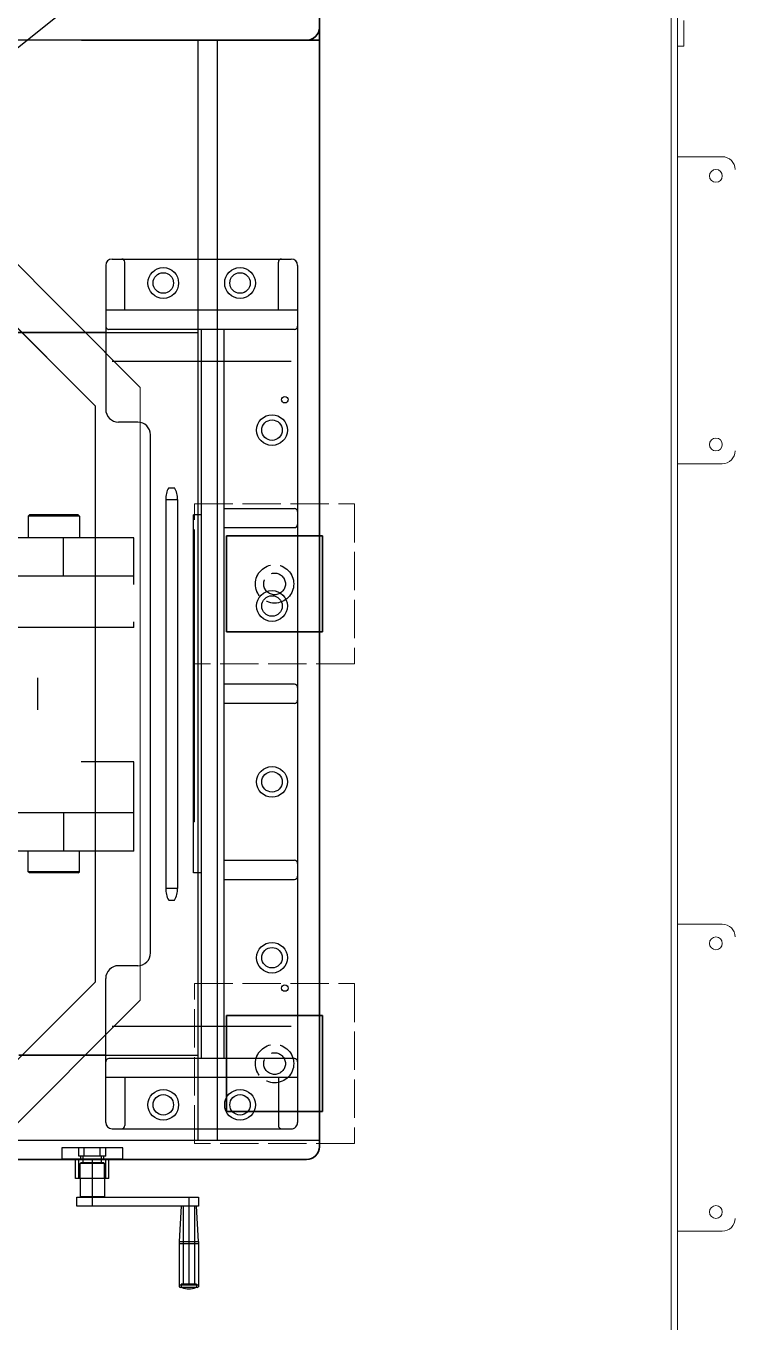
# Model space of a CAD drawing. Header units: centimetres. Extents: x 405464 to 563355, y 50011 to 66875.
# Drawn here: x 509962.4 to 510073.3, y 52808.5 to 53011.1 of the extents above; entities that cross this region are included whole.
import ezdxf

# ---------------------------------------------------------------- set-up
doc = ezdxf.new("R2010")
doc.units = ezdxf.units.CM
for name, pattern in [('AM_ISO02W050', [7.5, 6, -1.5]), ('AM_ISO08W050x2', [9, 6, -0.75, 1.5, -0.75]), ('DASHDOT', [25.4, 12.7, -6.35, 0, -6.35])]:
    doc.linetypes.add(name, pattern=pattern)
doc.layers.get('0').update_dxf_attribs({"lineweight": 9})
for name, color, linetype, lineweight in [('0-KRCN-MİMARİ-220526', 8, 'Continuous', 9), ('1轮廓线', 7, 'Continuous', 35), ('2细实线', 3, 'Continuous', 18), ('3细虚线', 2, 'AM_ISO02W050', 18), ('A_Aks', 30, 'DASHDOT', 9), ('TF_Mobilya', 142, 'Continuous', 9)]:
    doc.layers.add(name, color=color, linetype=linetype, lineweight=lineweight)
doc.layers.add('消隐层', color=253, linetype='Continuous', lineweight=0, plot=False)

# ---------------------------------------------------------------- blocks, each defined once
blk = doc.blocks.new('a_aks')
at = {"layer": 'A_Aks', "color": 8, "ltscale": 200}
blk.add_line((5680, 5308.05), (5680, -831.11), dxfattribs=at)
blk = doc.blocks.new('mimari_yeni_durum')
at = {"layer": 'A_Aks', "color": 8}
blk.add_blockref('a_aks', (0, 0), dxfattribs=at)
blk = doc.blocks.new('DW1412-179 转向机构组件2')
at = {"layer": '1轮廓线', "lineweight": -3}
for p, q in [((-73.1, -166), (-73.1, 24)), ((-73.1, 24), (-59.1, 24)), ((-59.1, 24), (-59.1, -166)), ((-29.5, -26), (-29.5, 26)), ((-29.5, 26), (0, 26)), ((0, -26), (0, 26)), ((-59.1, 18), (-58.1, 19)), ((-59.1, -18), (-59.1, 18)), ((-29.5, 19), (-58.1, 19)), ((-58.1, -19), (-58.1, 19)), ((-59.1, -18), (-58.1, -19)), ((-29.5, -19), (-58.1, -19)), ((-29.5, -26), (0, -26)), ((-200.1, -164.1), (-200.1, -137.9)), ((-128.1, -136), (-199.1, -136)), ((-196.1, -136), (-196.1, -166)), ((-131.1, -136), (-131.1, -166)), ((-73.1, -139), (-128.1, -136)), ((-128.1, -136), (-128.1, -166)), ((-128.1, -166), (-199.1, -166)), ((-128.1, -166), (-73.1, -163)), ((-59.1, -166), (-73.1, -166))]:
    blk.add_line(p, q, dxfattribs=at)
for centre, start, end in [((-172.1, -151), 158.9605, 201.0395), ((-173.1, -151), 150, 154.1581), ((-173.1, -151), 205.8419, 210)]:
    blk.add_arc(centre, 30, start, end, dxfattribs=at)
at = {"layer": '消隐层', "lineweight": -3}
for p, q in [((0.5, -47.5), (0.5, 47.5)), ((18.5, 47.5), (0.5, 47.5)), ((18.5, -47.5), (18.5, 47.5)), ((-29.5, 21), (0.5, 21)), ((0.5, 26), (0, 26)), ((5.5, -21), (5.5, 21)), ((5.5, 21), (18.5, 21)), ((0, 0), (-73.1, 0)), ((-29.5, 19), (-6.1, 19)), ((-5.1, 18), (-6.1, 19)), ((-6.1, -19), (-6.1, 19)), ((-5.1, -18), (-5.1, 18)), ((-5.1, 14.5), (5.5, 14.5)), ((0.5, 18), (5.5, 18)), ((5.5, 12.5), (18.5, 12.5)), ((-29.5, -19), (-6.1, -19)), ((-5.1, -18), (-6.1, -19)), ((-5.1, -14.5), (5.5, -14.5)), ((0.5, -18), (5.5, -18)), ((5.5, -12.5), (18.5, -12.5)), ((-29.5, -21), (0.5, -21)), ((0.5, -26), (0, -26)), ((5.5, -21), (18.5, -21)), ((0.5, -47.5), (18.5, -47.5)), ((-195.1, -139), (-200.1, -139)), ((-195.1, -163), (-195.1, -139)), ((-73.1, -151), (-196.1, -151)), ((-73.1, -142), (-195.1, -142)), ((-73.1, -160), (-195.1, -160)), ((-59.1, -151), (-73.1, -151)), ((-195.1, -163), (-200.1, -163))]:
    blk.add_line(p, q, dxfattribs=at)
blk = doc.blocks.new('kombine_altyapı')
at = {"color": 8, "linetype": 'Continuous', "lineweight": 15}
for p, q in [((5705, 824.3), (5705, 479.3)), ((5706, 821.3), (5706, 482.3)), ((5707, 749.6), (5707, 745.6)), ((5706, 745.6), (5707, 745.6)), ((5713, 728.3), (5706, 728.3)), ((5706, 680.3), (5713, 680.3)), ((5713, 608.3), (5706, 608.3)), ((5706, 560.3), (5713, 560.3))]:
    blk.add_line(p, q, dxfattribs=at)
at = {"color": 8}
for p, q in [((5622, 692.2), (5587.9, 726.3)), ((5615, 689.3), (5585, 719.3)), ((5622, 596.4), (5622, 692.2)), ((5615, 599.3), (5615, 689.3)), ((5585, 569.3), (5615, 599.3)), ((5587.9, 562.3), (5622, 596.4))]:
    blk.add_line(p, q, dxfattribs=at)
at = {"color": 8, "linetype": 'Continuous', "lineweight": 15}
for centre in [(5712, 725.3), (5712, 683.3), (5712, 605.3), (5712, 563.3)]:
    blk.add_circle(centre, 1, dxfattribs=at)
for centre, start, end in [((5713, 726.3), 0, 90), ((5713, 682.3), 270, 0), ((5713, 606.3), 0, 90), ((5713, 562.3), 270, 0)]:
    blk.add_arc(centre, 2, start, end, dxfattribs=at)
at = {"layer": '1轮廓线', "color": 8, "lineweight": -3}
for p, q in [((5650, 748.5), (5650, 972.5)), ((5590, 735.1), (5615, 755.1)), ((5650, 748.5), (5650, 573.5)), ((5650, 746.5), (5604.25, 746.5)), ((5617.6, 712.3), (5645.6, 712.3)), ((5616.6, 711.3), (5616.6, 688.8)), ((5646.6, 711.3), (5646.6, 577.3)), ((5616.6, 700.8), (5602.5, 700.8)), ((5621.6, 686.8), (5618.6, 686.8)), ((5623.6, 603.8), (5623.6, 684.8)), ((5604.7, 672.3), (5604.5, 672.1)), ((5604.5, 672.1), (5604.5, 668.7)), ((5612.5, 672.1), (5604.5, 672.1)), ((5612.3, 672.3), (5604.7, 672.3)), ((5612.3, 672.3), (5612.5, 672.1)), ((5612.5, 672.1), (5612.5, 668.7)), ((5621, 668.7), (5571.61, 668.7)), ((5610, 662.7), (5610, 668.7)), ((5621, 661.41), (5621, 668.7)), ((5621, 662.7), (5571.61, 662.7)), ((5621, 654.7), (5617.5, 654.7)), ((5621, 654.7), (5621, 655.59)), ((5621, 633.7), (5612.75, 633.7)), ((5621, 619.7), (5621, 633.7)), ((5621, 625.7), (5591, 625.7)), ((5610, 625.7), (5610, 619.7)), ((5621, 619.7), (5591, 619.7)), ((5604.5, 616.5), (5604.5, 619.7)), ((5612.5, 616.5), (5612.5, 619.7)), ((5604.7, 616.3), (5604.5, 616.5)), ((5612.5, 616.5), (5604.5, 616.5)), ((5612.3, 616.3), (5604.7, 616.3)), ((5612.3, 616.3), (5612.5, 616.5)), ((5621.6, 601.8), (5618.6, 601.8)), ((5616.6, 577.3), (5616.6, 599.8)), ((5616.6, 587.8), (5603, 587.8)), ((5617.6, 576.3), (5645.6, 576.3)), ((5648, 571.5), (5432, 571.5)), ((5611.9, 568.55), (5611.9, 571.5)), ((5617.1, 571.5), (5611.9, 571.5)), ((5617.1, 568.55), (5617.1, 571.5)), ((5617.1, 568.55), (5611.9, 568.55)), ((5612.6, 568.55), (5612.6, 565.69)), ((5616.4, 568.55), (5616.4, 565.69)), ((5612.1, 564.19), (5612.1, 565.59)), ((5612.1, 565.59), (5631.1, 565.59)), ((5612.7, 565.59), (5612.6, 565.69)), ((5616.4, 565.69), (5612.6, 565.69)), ((5616.3, 565.59), (5612.7, 565.59)), ((5616.3, 565.59), (5616.4, 565.69)), ((5631.1, 565.59), (5631.1, 564.19)), ((5631.1, 564.19), (5612.1, 564.19)), ((5628.4, 564.19), (5628.1, 558.69)), ((5631.1, 558.69), (5630.8, 564.19)), ((5628.1, 558.69), (5628.1, 551.59)), ((5628.1, 558.69), (5631.1, 558.69)), ((5628.1, 558.39), (5631.1, 558.39)), ((5631.1, 558.69), (5631.1, 551.59)), ((5628.1, 551.89), (5631.1, 551.89)), ((5630.91, 551.49), (5628.29, 551.49))]:
    blk.add_line(p, q, dxfattribs=at)
at = {"layer": '1轮廓线', "color": 8}
for p, q in [((5650, 748.5), (5650, 972.5)), ((5650, 748.5), (5650, 573.5)), ((5650, 746.5), (5612.8, 746.5)), ((5616.6, 700.8), (5602.5, 700.8)), ((5635.5, 654), (5635.5, 669)), ((5635.5, 669), (5650.5, 669)), ((5650.5, 669), (5650.5, 654)), ((5650.5, 654), (5635.5, 654)), ((5635.5, 579), (5635.5, 594)), ((5635.5, 594), (5650.5, 594)), ((5650.5, 594), (5650.5, 579)), ((5616.6, 587.8), (5603, 587.8)), ((5650.5, 579), (5635.5, 579)), ((5648, 571.5), (5432, 571.5))]:
    blk.add_line(p, q, dxfattribs=at)
at = {"layer": '1轮廓线', "color": 8, "lineweight": -3}
blk.add_lwpolyline([(5495, 569.3), (5585, 569.3), (5615, 599.3), (5615, 689.3), (5585, 719.3), (5495, 719.3), (5465, 689.3), (5465, 599.3)], close=True, dxfattribs=at)
for centre, radius, start, end in [((5648, 748.5), 2, 270, 0), ((5617.6, 711.3), 1, 90, 180), ((5645.6, 711.3), 1, 0, 90), ((5618.6, 688.8), 2, 180, 270), ((5621.6, 684.8), 2, 0, 90), ((5621.6, 603.8), 2, 270, 0), ((5618.6, 599.8), 2, 90, 180), ((5617.6, 577.3), 1, 180, 270), ((5645.6, 577.3), 1, 270, 0), ((5648, 573.5), 2, 270, 0), ((5629.6, 554.19), 3, 240, 244.1581), ((5629.6, 554.29), 3, 248.9605, 291.0395), ((5629.6, 554.19), 3, 295.8419, 300)]:
    blk.add_arc(centre, radius, start, end, dxfattribs=at)
at = {"layer": '1轮廓线', "color": 8}
for centre in [(5648, 748.5), (5648, 573.5)]:
    blk.add_arc(centre, 2, 270, 0, dxfattribs=at)
at = {"layer": '2细实线', "color": 8, "lineweight": -3}
for p, q in [((5645.6, 696.3), (5617.6, 696.3)), ((5645.6, 592.3), (5617.6, 592.3))]:
    blk.add_line(p, q, dxfattribs=at)
at = {"layer": '3细虚线', "color": 8}
for p, q in [((5630.5, 649), (5630.5, 674)), ((5630.5, 674), (5655.5, 674)), ((5655.5, 674), (5655.5, 649)), ((5655.5, 649), (5630.5, 649)), ((5630.5, 574), (5630.5, 599)), ((5630.5, 599), (5655.5, 599)), ((5655.5, 599), (5655.5, 574)), ((5655.5, 574), (5630.5, 574))]:
    blk.add_line(p, q, dxfattribs=at)
at = {"layer": '3细虚线', "color": 8, "lineweight": -3}
for centre, radius in [((5643, 661.5), 3), ((5643, 661.5), 1.7), ((5643, 586.5), 3), ((5643, 586.5), 1.7)]:
    blk.add_circle(centre, radius, dxfattribs=at)
at = {"layer": '3细虚线', "color": 8}
for centre, radius in [((5643, 661.5), 3), ((5643, 661.5), 1.7), ((5643, 586.5), 3), ((5643, 586.5), 1.7)]:
    blk.add_circle(centre, radius, dxfattribs=at)
at = {"layer": '消隐层', "color": 8, "lineweight": -3}
for p, q in [((5612.8, 746.5), (5467.2, 746.5)), ((5631, 746.5), (5631, 574.5)), ((5634, 746.5), (5634, 574.5)), ((5619.6, 704.3), (5619.6, 711.8)), ((5643.6, 704.3), (5643.6, 711.8)), ((5646.6, 704.3), (5616.6, 704.3)), ((5646.1, 701.3), (5617.1, 701.3)), ((5631.6, 587.3), (5631.6, 701.3)), ((5635.1, 587.3), (5635.1, 701.3)), ((5616.6, 700.8), (5631, 700.8)), ((5626.45, 676.55), (5627.35, 676.55)), ((5626, 674.7), (5626, 613.9)), ((5626, 674.7), (5627.8, 674.7)), ((5627.8, 674.7), (5627.8, 613.9)), ((5635.1, 673.3), (5646.1, 673.3)), ((5630.3, 616.3), (5630.3, 672.3)), ((5631.6, 672.3), (5630.3, 672.3)), ((5635.1, 670.3), (5646.1, 670.3)), ((5630.5, 664.3), (5630.3, 664.3)), ((5630.5, 624.3), (5630.5, 664.3)), ((5617.5, 654.7), (5596.2, 654.7)), ((5630.5, 656.3), (5630.3, 656.3)), ((5630.3, 656.3), (5630.3, 632.3)), ((5630.5, 632.3), (5630.5, 656.3)), ((5646.1, 645.8), (5635.1, 645.8)), ((5646.1, 642.8), (5635.1, 642.8)), ((5630.5, 632.3), (5630.3, 632.3)), ((5630.5, 624.3), (5630.3, 624.3)), ((5635.1, 618.3), (5646.1, 618.3)), ((5631.6, 616.3), (5630.3, 616.3)), ((5635.1, 615.3), (5646.1, 615.3)), ((5627.8, 613.9), (5626, 613.9)), ((5626.45, 612.05), (5627.35, 612.05)), ((5616.6, 587.8), (5631, 587.8)), ((5646.1, 587.3), (5617.1, 587.3)), ((5646.6, 584.3), (5616.6, 584.3)), ((5619.6, 584.3), (5619.6, 576.8)), ((5643.6, 584.3), (5643.6, 576.8)), ((5430, 574.5), (5650, 574.5)), ((5619.25, 573.35), (5609.75, 573.35)), ((5609.75, 573.35), (5609.75, 571.55)), ((5619.25, 571.55), (5609.75, 571.55)), ((5611.9, 571.55), (5611.9, 571.5)), ((5612.4, 572.05), (5612.4, 573.35)), ((5616.6, 572.05), (5612.4, 572.05)), ((5612.4, 568.55), (5612.4, 571.55)), ((5612.7, 571.55), (5612.7, 572.05)), ((5613.05, 570.99), (5613.05, 572.05)), ((5613.25, 572.05), (5613.25, 573.35)), ((5615.75, 572.05), (5615.75, 573.35)), ((5615.95, 570.99), (5615.95, 572.05)), ((5616.3, 571.55), (5616.3, 572.05)), ((5616.6, 572.05), (5616.6, 573.35)), ((5616.6, 568.55), (5616.6, 571.55)), ((5617.1, 571.55), (5617.1, 571.5)), ((5619.25, 571.55), (5619.25, 573.35)), ((5612.7, 570.99), (5612.6, 570.89)), ((5616.4, 570.89), (5612.6, 570.89)), ((5612.6, 568.55), (5612.6, 570.89)), ((5616.3, 570.99), (5612.7, 570.99)), ((5614.5, 571.5), (5614.5, 564.19)), ((5616.3, 570.99), (5616.4, 570.89)), ((5616.4, 568.55), (5616.4, 570.89)), ((5629.6, 565.59), (5629.6, 564.19)), ((5628.7, 564.19), (5628.7, 551.99)), ((5629.6, 564.19), (5629.6, 551.89)), ((5630.5, 564.19), (5630.5, 551.99)), ((5630.8, 551.99), (5628.4, 551.99)), ((5628.4, 551.99), (5628.4, 551.49)), ((5630.8, 551.99), (5630.8, 551.49))]:
    blk.add_line(p, q, dxfattribs=at)
at = {"layer": '消隐层', "color": 8, "linetype": 'AM_ISO08W050x2', "lineweight": -3}
blk.add_line((5606, 641.8), (5606, 646.8), dxfattribs=at)
at = {"layer": '消隐层', "color": 8, "lineweight": -3}
for centre, radius in [((5625.6, 708.55), 2.4), ((5625.6, 708.55), 1.6), ((5637.6, 708.55), 2.4), ((5637.6, 708.55), 1.6), ((5644.6, 690.3), 0.5), ((5642.6, 685.55), 2.4), ((5642.6, 685.55), 1.6), ((5642.6, 658.05), 2.4), ((5642.6, 658.05), 1.6), ((5642.6, 630.55), 2.4), ((5642.6, 630.55), 1.6), ((5642.6, 603.05), 2.4), ((5642.6, 603.05), 1.6), ((5644.6, 598.3), 0.5), ((5625.6, 580.05), 2.4), ((5625.6, 580.05), 1.6), ((5637.6, 580.05), 2.4), ((5637.6, 580.05), 1.6)]:
    blk.add_circle(centre, radius, dxfattribs=at)
for centre, radius, start, end in [((5619.1, 711.8), 0.5, 0, 90), ((5644.1, 711.8), 0.5, 90, 180), ((5617.1, 701.8), 0.5, 180, 270), ((5646.1, 701.8), 0.5, 270, 0), ((5629.19, 674.9), 3.2, 149.0217, 183.6357), ((5624.61, 674.9), 3.2, 356.3643, 30.9783), ((5646.1, 672.8), 0.5, 0, 90), ((5646.1, 670.8), 0.5, 270, 0), ((5646.1, 645.3), 0.5, 0, 90), ((5646.1, 643.3), 0.5, 270, 0), ((5646.1, 617.8), 0.5, 0, 90), ((5646.1, 615.8), 0.5, 270, 0), ((5629.19, 613.7), 3.2, 176.3643, 210.9783), ((5624.61, 613.7), 3.2, 329.0217, 3.6357), ((5617.1, 586.8), 0.5, 90, 180), ((5646.1, 586.8), 0.5, 0, 90), ((5619.1, 576.8), 0.5, 270, 0), ((5644.1, 576.8), 0.5, 180, 270)]:
    blk.add_arc(centre, radius, start, end, dxfattribs=at)
at = {"layer": '1轮廓线', "color": 8, "xscale": 0.1000000000000002, "yscale": 0.1000000000000002, "zscale": 0.1000000000000002, "rotation": 90}
blk.add_blockref('DW1412-179 转向机构组件2', (5614.5, 571.5), dxfattribs=at)
blk = doc.blocks.new('A$C9e52caec')
at = {"color": 8}
blk.add_blockref('mimari_yeni_durum', (0, 0), dxfattribs=at)
at = {"layer": 'TF_Mobilya', "color": 8}
blk.add_blockref('kombine_altyapı', (0, 0), dxfattribs=at)

msp = doc.modelspace()

# ---------------------------------------------------------------- block references
at = {"layer": '0-KRCN-MİMARİ-220526', "rotation": 359.999999999997}
msp.add_blockref('A$C9e52caec', (504358.27, 52262.37, 74), dxfattribs=at)

doc.saveas('drawing.dxf')
